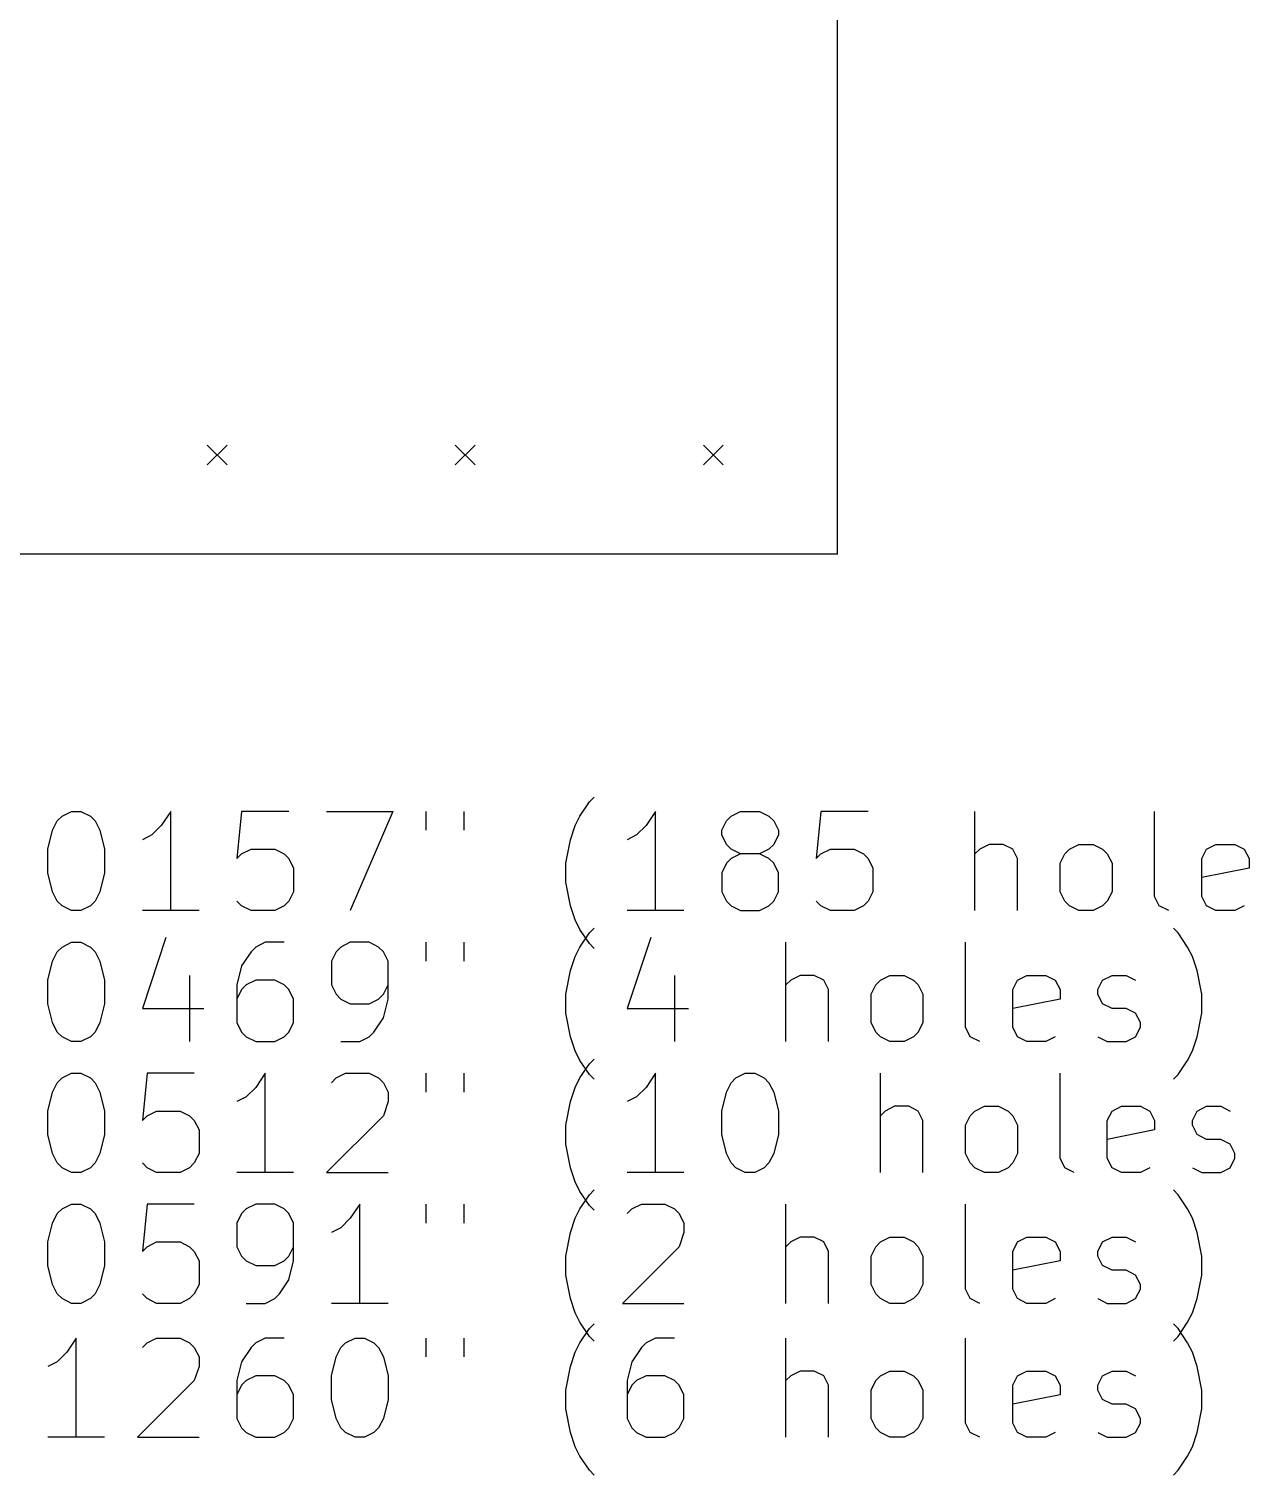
# Model space of a CAD drawing. Extents: x 78 to 180, y -149 to -30.
# Drawn here: x 103.21 to 127.8, y -148.57 to -119.41 of the extents above; entities that cross this region are included whole.
import ezdxf

# ---------------------------------------------------------------- set-up
doc = ezdxf.new("R2010")
doc.units = 0
doc.layers.add('BLACK', color=7, linetype='CONTINUOUS')

msp = doc.modelspace()

# ---------------------------------------------------------------- linework, layer by layer
at = {"layer": 'BLACK', "linetype": 'CONTINUOUS'}
for p, q in [((119.5, -130), (119.5, -60)), ((106.8, -127.8), (107.2, -128.2)), ((107.2, -127.8), (106.8, -128.2)), ((111.8, -127.8), (112.2, -128.2)), ((112.2, -127.8), (111.8, -128.2)), ((116.8, -127.8), (117.2, -128.2)), ((117.2, -127.8), (116.8, -128.2)), ((119.5, -130), (80, -130)), ((114.312, -135.28), (114.502, -134.994)), ((114.502, -134.994), (114.598, -134.899)), ((103.779, -135.375), (103.874, -135.28)), ((103.874, -135.28), (104.064, -135.185)), ((104.064, -135.185), (104.255, -135.185)), ((104.255, -135.185), (104.445, -135.28)), ((104.445, -135.28), (104.54, -135.375)), ((106.064, -135.185), (105.874, -135.47)), ((106.064, -137.185), (106.064, -135.185)), ((107.493, -135.185), (107.398, -136.137)), ((108.445, -135.185), (107.493, -135.185)), ((109.207, -135.185), (110.54, -135.185)), ((110.54, -135.185), (109.683, -137.185)), ((111.207, -135.185), (111.207, -135.566)), ((111.969, -135.185), (111.969, -135.566)), ((114.217, -135.47), (114.312, -135.28)), ((115.836, -135.185), (115.645, -135.47)), ((115.836, -137.185), (115.836, -135.185)), ((117.264, -135.375), (117.36, -135.28)), ((117.36, -135.28), (117.55, -135.185)), ((117.55, -135.185), (117.931, -135.185)), ((117.931, -135.185), (118.121, -135.28)), ((118.121, -135.28), (118.217, -135.375)), ((119.169, -135.185), (119.074, -136.137)), ((120.121, -135.185), (119.169, -135.185)), ((122.274, -137.185), (122.274, -135.185)), ((125.893, -136.899), (125.893, -135.185)), ((103.588, -135.947), (103.683, -135.566)), ((103.683, -135.566), (103.779, -135.375)), ((104.54, -135.375), (104.636, -135.566)), ((104.636, -135.566), (104.731, -135.947)), ((105.874, -135.47), (105.683, -135.661)), ((114.121, -135.756), (114.217, -135.47)), ((115.645, -135.47), (115.455, -135.661)), ((117.169, -135.566), (117.264, -135.375)), ((117.169, -135.661), (117.169, -135.566)), ((118.217, -135.375), (118.312, -135.566)), ((118.312, -135.566), (118.312, -135.661)), ((105.683, -135.661), (105.493, -135.756)), ((114.026, -136.232), (114.121, -135.756)), ((115.455, -135.661), (115.264, -135.756)), ((117.264, -135.851), (117.169, -135.661)), ((117.36, -135.947), (117.264, -135.851)), ((118.217, -135.851), (118.121, -135.947)), ((118.312, -135.661), (118.217, -135.851)), ((122.56, -135.851), (122.369, -135.947)), ((122.845, -135.851), (122.56, -135.851)), ((123.036, -135.947), (122.845, -135.851)), ((124.179, -135.947), (124.369, -135.851)), ((124.369, -135.851), (124.655, -135.851)), ((124.655, -135.851), (124.845, -135.947)), ((126.94, -135.947), (127.131, -135.851)), ((127.131, -135.851), (127.512, -135.851)), ((127.512, -135.851), (127.702, -135.947)), ((103.588, -136.423), (103.588, -135.947)), ((104.731, -135.947), (104.731, -136.423)), ((107.398, -136.137), (107.493, -136.042)), ((107.493, -136.042), (107.683, -135.947)), ((107.683, -135.947), (108.16, -135.947)), ((108.16, -135.947), (108.35, -136.042)), ((108.35, -136.042), (108.445, -136.137)), ((108.445, -136.137), (108.54, -136.328)), ((117.36, -136.137), (117.264, -136.232)), ((117.55, -136.042), (117.36, -135.947)), ((117.55, -136.042), (117.36, -136.137)), ((117.931, -136.042), (117.55, -136.042)), ((118.121, -135.947), (117.931, -136.042)), ((118.121, -136.137), (117.931, -136.042)), ((118.217, -136.232), (118.121, -136.137)), ((119.074, -136.137), (119.169, -136.042)), ((119.169, -136.042), (119.36, -135.947)), ((119.36, -135.947), (119.836, -135.947)), ((119.836, -135.947), (120.026, -136.042)), ((120.026, -136.042), (120.121, -136.137)), ((120.121, -136.137), (120.217, -136.328)), ((122.369, -135.947), (122.274, -136.042)), ((123.131, -136.137), (123.036, -135.947)), ((123.131, -137.185), (123.131, -136.137)), ((123.988, -136.232), (124.083, -136.042)), ((124.083, -136.042), (124.179, -135.947)), ((124.845, -135.947), (124.94, -136.042)), ((124.94, -136.042), (125.036, -136.232)), ((126.845, -136.137), (126.94, -135.947)), ((126.845, -136.899), (126.845, -136.137)), ((127.702, -135.947), (127.798, -136.137)), ((127.798, -136.137), (127.798, -136.328)), ((103.683, -136.804), (103.588, -136.423)), ((104.731, -136.423), (104.636, -136.804)), ((108.54, -136.328), (108.54, -136.804)), ((114.026, -136.613), (114.026, -136.232)), ((117.264, -136.232), (117.169, -136.423)), ((117.169, -136.423), (117.169, -136.804)), ((118.312, -136.423), (118.217, -136.232)), ((118.312, -136.804), (118.312, -136.423)), ((120.217, -136.328), (120.217, -136.804)), ((123.988, -136.804), (123.988, -136.232)), ((125.036, -136.232), (125.036, -136.804)), ((127.798, -136.328), (126.845, -136.518)), ((114.121, -137.09), (114.026, -136.613)), ((103.779, -136.994), (103.683, -136.804)), ((103.874, -137.09), (103.779, -136.994)), ((104.54, -136.994), (104.445, -137.09)), ((104.636, -136.804), (104.54, -136.994)), ((107.493, -137.09), (107.398, -136.994)), ((108.445, -136.994), (108.35, -137.09)), ((108.54, -136.804), (108.445, -136.994)), ((117.169, -136.804), (117.264, -136.994)), ((117.264, -136.994), (117.36, -137.09)), ((118.121, -137.09), (118.217, -136.994)), ((118.217, -136.994), (118.312, -136.804)), ((119.169, -137.09), (119.074, -136.994)), ((120.121, -136.994), (120.026, -137.09)), ((120.217, -136.804), (120.121, -136.994)), ((124.083, -136.994), (123.988, -136.804)), ((124.179, -137.09), (124.083, -136.994)), ((124.94, -136.994), (124.845, -137.09)), ((125.036, -136.804), (124.94, -136.994)), ((125.988, -137.09), (125.893, -136.899)), ((126.94, -137.09), (126.845, -136.899)), ((104.064, -137.185), (103.874, -137.09)), ((104.255, -137.185), (104.064, -137.185)), ((104.445, -137.09), (104.255, -137.185)), ((106.636, -137.185), (105.493, -137.185)), ((107.683, -137.185), (107.493, -137.09)), ((108.16, -137.185), (107.683, -137.185)), ((108.35, -137.09), (108.16, -137.185)), ((114.217, -137.375), (114.121, -137.09)), ((116.407, -137.185), (115.264, -137.185)), ((117.36, -137.09), (117.55, -137.185)), ((117.55, -137.185), (117.931, -137.185)), ((117.931, -137.185), (118.121, -137.09)), ((119.36, -137.185), (119.169, -137.09)), ((119.836, -137.185), (119.36, -137.185)), ((120.026, -137.09), (119.836, -137.185)), ((124.369, -137.185), (124.179, -137.09)), ((124.655, -137.185), (124.369, -137.185)), ((124.845, -137.09), (124.655, -137.185)), ((126.179, -137.185), (125.988, -137.09)), ((127.131, -137.185), (126.94, -137.09)), ((127.512, -137.185), (127.131, -137.185)), ((127.702, -137.09), (127.512, -137.185)), ((114.312, -137.566), (114.217, -137.375)), ((114.502, -137.851), (114.312, -137.566)), ((114.502, -137.634), (114.598, -137.539)), ((126.369, -137.634), (126.274, -137.539)), ((103.874, -137.92), (104.064, -137.825)), ((104.064, -137.825), (104.255, -137.825)), ((104.255, -137.825), (104.445, -137.92)), ((105.969, -137.73), (105.493, -139.158)), ((107.969, -137.825), (107.779, -137.92)), ((108.35, -137.825), (107.969, -137.825)), ((109.683, -137.825), (109.493, -137.92)), ((110.064, -137.825), (109.683, -137.825)), ((110.255, -137.92), (110.064, -137.825)), ((111.207, -137.825), (111.207, -138.206)), ((111.969, -137.825), (111.969, -138.206)), ((114.312, -137.92), (114.502, -137.634)), ((114.598, -137.947), (114.502, -137.851)), ((115.74, -137.73), (115.264, -139.158)), ((118.464, -139.825), (118.464, -137.825)), ((122.083, -139.539), (122.083, -137.825)), ((126.56, -137.92), (126.369, -137.634)), ((103.588, -138.587), (103.683, -138.206)), ((103.683, -138.206), (103.779, -138.015)), ((103.779, -138.015), (103.874, -137.92)), ((104.445, -137.92), (104.54, -138.015)), ((104.54, -138.015), (104.636, -138.206)), ((104.636, -138.206), (104.731, -138.587)), ((107.683, -138.015), (107.493, -138.301)), ((107.779, -137.92), (107.683, -138.015)), ((109.398, -138.015), (109.302, -138.206)), ((109.302, -138.206), (109.302, -138.682)), ((109.493, -137.92), (109.398, -138.015)), ((110.35, -138.015), (110.255, -137.92)), ((110.445, -138.206), (110.35, -138.015)), ((110.445, -138.968), (110.445, -138.206)), ((114.121, -138.396), (114.217, -138.11)), ((114.217, -138.11), (114.312, -137.92)), ((126.655, -138.11), (126.56, -137.92)), ((126.75, -138.396), (126.655, -138.11)), ((106.445, -138.491), (106.445, -139.825)), ((107.493, -138.301), (107.398, -138.682)), ((114.026, -138.872), (114.121, -138.396)), ((116.217, -138.491), (116.217, -139.825)), ((118.75, -138.491), (118.56, -138.587)), ((119.036, -138.491), (118.75, -138.491)), ((119.226, -138.587), (119.036, -138.491)), ((120.369, -138.587), (120.56, -138.491)), ((120.56, -138.491), (120.845, -138.491)), ((120.845, -138.491), (121.036, -138.587)), ((123.131, -138.587), (123.321, -138.491)), ((123.321, -138.491), (123.702, -138.491)), ((123.702, -138.491), (123.893, -138.587)), ((124.845, -138.587), (125.036, -138.491)), ((125.036, -138.491), (125.321, -138.491)), ((125.321, -138.491), (125.512, -138.587)), ((126.845, -138.872), (126.75, -138.396)), ((103.588, -139.063), (103.588, -138.587)), ((104.731, -138.587), (104.731, -139.063)), ((107.398, -138.682), (107.398, -139.444)), ((107.493, -138.777), (107.398, -138.968)), ((107.588, -138.682), (107.493, -138.777)), ((107.779, -138.587), (107.588, -138.682)), ((108.16, -138.587), (107.779, -138.587)), ((108.35, -138.682), (108.16, -138.587)), ((108.445, -138.777), (108.35, -138.682)), ((108.54, -138.968), (108.445, -138.777)), ((109.302, -138.682), (109.398, -138.872)), ((110.35, -138.872), (110.445, -138.682)), ((118.56, -138.587), (118.464, -138.682)), ((119.321, -138.777), (119.226, -138.587)), ((119.321, -139.825), (119.321, -138.777)), ((120.179, -138.872), (120.274, -138.682)), ((120.274, -138.682), (120.369, -138.587)), ((121.036, -138.587), (121.131, -138.682)), ((121.131, -138.682), (121.226, -138.872)), ((123.036, -138.777), (123.131, -138.587)), ((123.036, -139.539), (123.036, -138.777)), ((123.893, -138.587), (123.988, -138.777)), ((123.988, -138.777), (123.988, -138.968)), ((124.75, -138.777), (124.845, -138.587)), ((124.75, -138.872), (124.75, -138.777)), ((103.683, -139.444), (103.588, -139.063)), ((104.731, -139.063), (104.636, -139.444)), ((108.54, -139.444), (108.54, -138.968)), ((109.398, -138.872), (109.493, -138.968)), ((109.493, -138.968), (109.683, -139.063)), ((109.683, -139.063), (110.064, -139.063)), ((110.064, -139.063), (110.255, -138.968)), ((110.255, -138.968), (110.35, -138.872)), ((110.35, -139.349), (110.445, -138.968)), ((114.026, -139.253), (114.026, -138.872)), ((120.179, -139.444), (120.179, -138.872)), ((121.226, -138.872), (121.226, -139.444)), ((123.988, -138.968), (123.036, -139.158)), ((124.845, -139.063), (124.75, -138.872)), ((125.036, -139.158), (124.845, -139.063)), ((126.845, -139.253), (126.845, -138.872)), ((105.493, -139.158), (106.731, -139.158)), ((110.16, -139.634), (110.35, -139.349)), ((114.121, -139.73), (114.026, -139.253)), ((115.264, -139.158), (116.502, -139.158)), ((125.321, -139.158), (125.036, -139.158)), ((125.512, -139.253), (125.321, -139.158)), ((125.607, -139.444), (125.512, -139.253)), ((126.75, -139.73), (126.845, -139.253)), ((103.779, -139.634), (103.683, -139.444)), ((103.874, -139.73), (103.779, -139.634)), ((104.54, -139.634), (104.445, -139.73)), ((104.636, -139.444), (104.54, -139.634)), ((107.398, -139.444), (107.493, -139.634)), ((107.493, -139.634), (107.588, -139.73)), ((108.35, -139.73), (108.445, -139.634)), ((108.445, -139.634), (108.54, -139.444)), ((110.064, -139.73), (110.16, -139.634)), ((120.274, -139.634), (120.179, -139.444)), ((120.369, -139.73), (120.274, -139.634)), ((121.131, -139.634), (121.036, -139.73)), ((121.226, -139.444), (121.131, -139.634)), ((122.179, -139.73), (122.083, -139.539)), ((123.131, -139.73), (123.036, -139.539)), ((125.512, -139.73), (125.607, -139.539)), ((125.607, -139.539), (125.607, -139.444)), ((104.064, -139.825), (103.874, -139.73)), ((104.255, -139.825), (104.064, -139.825)), ((104.445, -139.73), (104.255, -139.825)), ((107.588, -139.73), (107.779, -139.825)), ((107.779, -139.825), (108.16, -139.825)), ((108.16, -139.825), (108.35, -139.73)), ((109.493, -139.825), (109.874, -139.825)), ((109.874, -139.825), (110.064, -139.73)), ((114.217, -140.015), (114.121, -139.73)), ((120.56, -139.825), (120.369, -139.73)), ((120.845, -139.825), (120.56, -139.825)), ((121.036, -139.73), (120.845, -139.825)), ((122.369, -139.825), (122.179, -139.73)), ((123.321, -139.825), (123.131, -139.73)), ((123.702, -139.825), (123.321, -139.825)), ((123.893, -139.73), (123.702, -139.825)), ((124.75, -139.73), (124.94, -139.825)), ((124.94, -139.825), (125.321, -139.825)), ((125.321, -139.825), (125.512, -139.73)), ((126.655, -140.015), (126.75, -139.73)), ((114.312, -140.206), (114.217, -140.015)), ((114.502, -140.491), (114.312, -140.206)), ((114.502, -140.274), (114.598, -140.179)), ((126.369, -140.491), (126.56, -140.206)), ((126.56, -140.206), (126.655, -140.015)), ((103.874, -140.56), (104.064, -140.465)), ((104.064, -140.465), (104.255, -140.465)), ((104.255, -140.465), (104.445, -140.56)), ((105.588, -140.465), (105.493, -141.417)), ((106.54, -140.465), (105.588, -140.465)), ((107.969, -140.465), (107.779, -140.75)), ((107.969, -142.465), (107.969, -140.465)), ((109.398, -140.56), (109.588, -140.465)), ((109.588, -140.465), (110.064, -140.465)), ((110.064, -140.465), (110.255, -140.56)), ((111.207, -140.465), (111.207, -140.846)), ((111.969, -140.465), (111.969, -140.846)), ((114.312, -140.56), (114.502, -140.274)), ((114.598, -140.587), (114.502, -140.491)), ((115.836, -140.465), (115.645, -140.75)), ((115.836, -142.465), (115.836, -140.465)), ((117.455, -140.56), (117.645, -140.465)), ((117.645, -140.465), (117.836, -140.465)), ((117.836, -140.465), (118.026, -140.56)), ((120.369, -142.465), (120.369, -140.465)), ((123.988, -142.179), (123.988, -140.465)), ((126.274, -140.587), (126.369, -140.491)), ((103.683, -140.846), (103.779, -140.655)), ((103.779, -140.655), (103.874, -140.56)), ((104.445, -140.56), (104.54, -140.655)), ((104.54, -140.655), (104.636, -140.846)), ((107.779, -140.75), (107.588, -140.941)), ((109.302, -140.655), (109.398, -140.56)), ((110.255, -140.56), (110.35, -140.655)), ((110.35, -140.655), (110.445, -140.846)), ((114.121, -141.036), (114.217, -140.75)), ((114.217, -140.75), (114.312, -140.56)), ((115.645, -140.75), (115.455, -140.941)), ((117.264, -140.846), (117.36, -140.655)), ((117.36, -140.655), (117.455, -140.56)), ((118.026, -140.56), (118.121, -140.655)), ((118.121, -140.655), (118.217, -140.846)), ((103.588, -141.227), (103.683, -140.846)), ((104.636, -140.846), (104.731, -141.227)), ((107.588, -140.941), (107.398, -141.036)), ((110.445, -141.036), (110.35, -141.322)), ((110.445, -140.846), (110.445, -141.036)), ((114.026, -141.512), (114.121, -141.036)), ((115.455, -140.941), (115.264, -141.036)), ((117.169, -141.227), (117.264, -140.846)), ((118.217, -140.846), (118.312, -141.227)), ((103.588, -141.703), (103.588, -141.227)), ((104.731, -141.227), (104.731, -141.703)), ((105.493, -141.417), (105.588, -141.322)), ((105.588, -141.322), (105.779, -141.227)), ((105.779, -141.227), (106.255, -141.227)), ((106.255, -141.227), (106.445, -141.322)), ((106.445, -141.322), (106.54, -141.417)), ((106.54, -141.417), (106.636, -141.608)), ((110.35, -141.322), (109.207, -142.465)), ((117.169, -141.703), (117.169, -141.227)), ((118.312, -141.227), (118.312, -141.703)), ((120.464, -141.227), (120.369, -141.322)), ((120.655, -141.131), (120.464, -141.227)), ((120.94, -141.131), (120.655, -141.131)), ((121.131, -141.227), (120.94, -141.131)), ((121.226, -141.417), (121.131, -141.227)), ((121.226, -142.465), (121.226, -141.417)), ((122.083, -141.512), (122.179, -141.322)), ((122.179, -141.322), (122.274, -141.227)), ((122.274, -141.227), (122.464, -141.131)), ((122.464, -141.131), (122.75, -141.131)), ((122.75, -141.131), (122.94, -141.227)), ((122.94, -141.227), (123.036, -141.322)), ((123.036, -141.322), (123.131, -141.512)), ((124.94, -141.417), (125.036, -141.227)), ((124.94, -142.179), (124.94, -141.417)), ((125.036, -141.227), (125.226, -141.131)), ((125.226, -141.131), (125.607, -141.131)), ((125.607, -141.131), (125.798, -141.227)), ((125.798, -141.227), (125.893, -141.417)), ((125.893, -141.417), (125.893, -141.608)), ((126.655, -141.417), (126.75, -141.227)), ((126.655, -141.512), (126.655, -141.417)), ((126.75, -141.227), (126.94, -141.131)), ((126.94, -141.131), (127.226, -141.131)), ((127.226, -141.131), (127.417, -141.227)), ((103.683, -142.084), (103.588, -141.703)), ((104.731, -141.703), (104.636, -142.084)), ((106.636, -141.608), (106.636, -142.084)), ((114.026, -141.893), (114.026, -141.512)), ((117.264, -142.084), (117.169, -141.703)), ((118.312, -141.703), (118.217, -142.084)), ((122.083, -142.084), (122.083, -141.512)), ((123.131, -141.512), (123.131, -142.084)), ((125.893, -141.608), (124.94, -141.798)), ((126.75, -141.703), (126.655, -141.512)), ((126.94, -141.798), (126.75, -141.703)), ((114.121, -142.37), (114.026, -141.893)), ((127.226, -141.798), (126.94, -141.798)), ((127.417, -141.893), (127.226, -141.798)), ((127.512, -142.084), (127.417, -141.893)), ((103.779, -142.274), (103.683, -142.084)), ((103.874, -142.37), (103.779, -142.274)), ((104.54, -142.274), (104.445, -142.37)), ((104.636, -142.084), (104.54, -142.274)), ((105.588, -142.37), (105.493, -142.274)), ((106.54, -142.274), (106.445, -142.37)), ((106.636, -142.084), (106.54, -142.274)), ((117.36, -142.274), (117.264, -142.084)), ((117.455, -142.37), (117.36, -142.274)), ((118.121, -142.274), (118.026, -142.37)), ((118.217, -142.084), (118.121, -142.274)), ((122.179, -142.274), (122.083, -142.084)), ((122.274, -142.37), (122.179, -142.274)), ((123.036, -142.274), (122.94, -142.37)), ((123.131, -142.084), (123.036, -142.274)), ((124.083, -142.37), (123.988, -142.179)), ((125.036, -142.37), (124.94, -142.179)), ((127.417, -142.37), (127.512, -142.179)), ((127.512, -142.179), (127.512, -142.084)), ((104.064, -142.465), (103.874, -142.37)), ((104.255, -142.465), (104.064, -142.465)), ((104.445, -142.37), (104.255, -142.465)), ((105.779, -142.465), (105.588, -142.37)), ((106.255, -142.465), (105.779, -142.465)), ((106.445, -142.37), (106.255, -142.465)), ((108.54, -142.465), (107.398, -142.465)), ((109.207, -142.465), (110.445, -142.465)), ((114.217, -142.655), (114.121, -142.37)), ((116.407, -142.465), (115.264, -142.465)), ((117.645, -142.465), (117.455, -142.37)), ((117.836, -142.465), (117.645, -142.465)), ((118.026, -142.37), (117.836, -142.465)), ((122.464, -142.465), (122.274, -142.37)), ((122.75, -142.465), (122.464, -142.465)), ((122.94, -142.37), (122.75, -142.465)), ((124.274, -142.465), (124.083, -142.37)), ((125.226, -142.465), (125.036, -142.37)), ((125.607, -142.465), (125.226, -142.465)), ((125.798, -142.37), (125.607, -142.465)), ((126.655, -142.37), (126.845, -142.465)), ((126.845, -142.465), (127.226, -142.465)), ((127.226, -142.465), (127.417, -142.37)), ((114.312, -142.846), (114.217, -142.655)), ((114.502, -143.131), (114.312, -142.846)), ((114.502, -142.914), (114.598, -142.819)), ((126.369, -142.914), (126.274, -142.819)), ((103.874, -143.2), (104.064, -143.105)), ((104.064, -143.105), (104.255, -143.105)), ((104.255, -143.105), (104.445, -143.2)), ((105.588, -143.105), (105.493, -144.057)), ((106.54, -143.105), (105.588, -143.105)), ((107.779, -143.105), (107.588, -143.2)), ((108.16, -143.105), (107.779, -143.105)), ((108.35, -143.2), (108.16, -143.105)), ((109.874, -143.105), (109.683, -143.39)), ((109.874, -145.105), (109.874, -143.105)), ((111.207, -143.105), (111.207, -143.486)), ((111.969, -143.105), (111.969, -143.486)), ((114.312, -143.2), (114.502, -142.914)), ((114.598, -143.227), (114.502, -143.131)), ((115.36, -143.2), (115.55, -143.105)), ((115.55, -143.105), (116.026, -143.105)), ((116.026, -143.105), (116.217, -143.2)), ((118.464, -145.105), (118.464, -143.105)), ((122.083, -144.819), (122.083, -143.105)), ((126.56, -143.2), (126.369, -142.914)), ((103.683, -143.486), (103.779, -143.295)), ((103.779, -143.295), (103.874, -143.2)), ((104.445, -143.2), (104.54, -143.295)), ((104.54, -143.295), (104.636, -143.486)), ((107.493, -143.295), (107.398, -143.486)), ((107.588, -143.2), (107.493, -143.295)), ((108.445, -143.295), (108.35, -143.2)), ((108.54, -143.486), (108.445, -143.295)), ((109.683, -143.39), (109.493, -143.581)), ((114.121, -143.676), (114.217, -143.39)), ((114.217, -143.39), (114.312, -143.2)), ((115.264, -143.295), (115.36, -143.2)), ((116.217, -143.2), (116.312, -143.295)), ((116.312, -143.295), (116.407, -143.486)), ((126.655, -143.39), (126.56, -143.2)), ((126.75, -143.676), (126.655, -143.39)), ((103.588, -143.867), (103.683, -143.486)), ((104.636, -143.486), (104.731, -143.867)), ((107.398, -143.486), (107.398, -143.962)), ((108.54, -144.248), (108.54, -143.486)), ((109.493, -143.581), (109.302, -143.676)), ((114.026, -144.152), (114.121, -143.676)), ((116.407, -143.676), (116.312, -143.962)), ((116.407, -143.486), (116.407, -143.676)), ((126.845, -144.152), (126.75, -143.676)), ((103.588, -144.343), (103.588, -143.867)), ((104.731, -143.867), (104.731, -144.343)), ((105.493, -144.057), (105.588, -143.962)), ((105.588, -143.962), (105.779, -143.867)), ((105.779, -143.867), (106.255, -143.867)), ((106.255, -143.867), (106.445, -143.962)), ((106.445, -143.962), (106.54, -144.057)), ((107.398, -143.962), (107.493, -144.152)), ((108.445, -144.152), (108.54, -143.962)), ((116.312, -143.962), (115.169, -145.105)), ((118.56, -143.867), (118.464, -143.962)), ((118.75, -143.771), (118.56, -143.867)), ((119.036, -143.771), (118.75, -143.771)), ((119.226, -143.867), (119.036, -143.771)), ((119.321, -144.057), (119.226, -143.867)), ((120.179, -144.152), (120.274, -143.962)), ((120.274, -143.962), (120.369, -143.867)), ((120.369, -143.867), (120.56, -143.771)), ((120.56, -143.771), (120.845, -143.771)), ((120.845, -143.771), (121.036, -143.867)), ((121.036, -143.867), (121.131, -143.962)), ((121.131, -143.962), (121.226, -144.152)), ((123.036, -144.057), (123.131, -143.867)), ((123.131, -143.867), (123.321, -143.771)), ((123.321, -143.771), (123.702, -143.771)), ((123.702, -143.771), (123.893, -143.867)), ((123.893, -143.867), (123.988, -144.057)), ((124.75, -144.057), (124.845, -143.867)), ((124.845, -143.867), (125.036, -143.771)), ((125.036, -143.771), (125.321, -143.771)), ((125.321, -143.771), (125.512, -143.867)), ((106.54, -144.057), (106.636, -144.248)), ((106.636, -144.248), (106.636, -144.724)), ((107.493, -144.152), (107.588, -144.248)), ((107.588, -144.248), (107.779, -144.343)), ((108.16, -144.343), (108.35, -144.248)), ((108.35, -144.248), (108.445, -144.152)), ((108.445, -144.629), (108.54, -144.248)), ((114.026, -144.533), (114.026, -144.152)), ((119.321, -145.105), (119.321, -144.057)), ((120.179, -144.724), (120.179, -144.152)), ((121.226, -144.152), (121.226, -144.724)), ((123.036, -144.819), (123.036, -144.057)), ((123.988, -144.248), (123.036, -144.438)), ((123.988, -144.057), (123.988, -144.248)), ((124.75, -144.152), (124.75, -144.057)), ((124.845, -144.343), (124.75, -144.152)), ((126.845, -144.533), (126.845, -144.152)), ((103.683, -144.724), (103.588, -144.343)), ((104.731, -144.343), (104.636, -144.724)), ((107.779, -144.343), (108.16, -144.343)), ((114.121, -145.01), (114.026, -144.533)), ((125.036, -144.438), (124.845, -144.343)), ((125.321, -144.438), (125.036, -144.438)), ((125.512, -144.533), (125.321, -144.438)), ((125.607, -144.724), (125.512, -144.533)), ((126.75, -145.01), (126.845, -144.533)), ((103.779, -144.914), (103.683, -144.724)), ((103.874, -145.01), (103.779, -144.914)), ((104.54, -144.914), (104.445, -145.01)), ((104.636, -144.724), (104.54, -144.914)), ((105.588, -145.01), (105.493, -144.914)), ((106.54, -144.914), (106.445, -145.01)), ((106.636, -144.724), (106.54, -144.914)), ((108.16, -145.01), (108.255, -144.914)), ((108.255, -144.914), (108.445, -144.629)), ((120.274, -144.914), (120.179, -144.724)), ((120.369, -145.01), (120.274, -144.914)), ((121.131, -144.914), (121.036, -145.01)), ((121.226, -144.724), (121.131, -144.914)), ((122.179, -145.01), (122.083, -144.819)), ((123.131, -145.01), (123.036, -144.819)), ((125.512, -145.01), (125.607, -144.819)), ((125.607, -144.819), (125.607, -144.724)), ((104.064, -145.105), (103.874, -145.01)), ((104.255, -145.105), (104.064, -145.105)), ((104.445, -145.01), (104.255, -145.105)), ((105.779, -145.105), (105.588, -145.01)), ((106.255, -145.105), (105.779, -145.105)), ((106.445, -145.01), (106.255, -145.105)), ((107.588, -145.105), (107.969, -145.105)), ((107.969, -145.105), (108.16, -145.01)), ((110.445, -145.105), (109.302, -145.105)), ((114.217, -145.295), (114.121, -145.01)), ((115.169, -145.105), (116.407, -145.105)), ((120.56, -145.105), (120.369, -145.01)), ((120.845, -145.105), (120.56, -145.105)), ((121.036, -145.01), (120.845, -145.105)), ((122.369, -145.105), (122.179, -145.01)), ((123.321, -145.105), (123.131, -145.01)), ((123.702, -145.105), (123.321, -145.105)), ((123.893, -145.01), (123.702, -145.105)), ((124.75, -145.01), (124.94, -145.105)), ((124.94, -145.105), (125.321, -145.105)), ((125.321, -145.105), (125.512, -145.01)), ((126.655, -145.295), (126.75, -145.01)), ((114.312, -145.486), (114.217, -145.295)), ((114.502, -145.771), (114.312, -145.486)), ((126.369, -145.771), (126.56, -145.486)), ((126.56, -145.486), (126.655, -145.295)), ((114.312, -145.9), (114.502, -145.614)), ((114.502, -145.614), (114.598, -145.519)), ((114.598, -145.867), (114.502, -145.771)), ((126.369, -145.614), (126.274, -145.519)), ((126.274, -145.867), (126.369, -145.771)), ((126.56, -145.9), (126.369, -145.614)), ((104.16, -145.805), (103.969, -146.09)), ((104.16, -147.805), (104.16, -145.805)), ((105.493, -145.995), (105.588, -145.9)), ((105.588, -145.9), (105.779, -145.805)), ((105.779, -145.805), (106.255, -145.805)), ((106.255, -145.805), (106.445, -145.9)), ((106.445, -145.9), (106.54, -145.995)), ((106.54, -145.995), (106.636, -146.186)), ((107.683, -145.995), (107.493, -146.281)), ((107.779, -145.9), (107.683, -145.995)), ((107.969, -145.805), (107.779, -145.9)), ((108.35, -145.805), (107.969, -145.805)), ((109.398, -146.186), (109.493, -145.995)), ((109.493, -145.995), (109.588, -145.9)), ((109.588, -145.9), (109.779, -145.805)), ((109.779, -145.805), (109.969, -145.805)), ((109.969, -145.805), (110.16, -145.9)), ((110.16, -145.9), (110.255, -145.995)), ((110.255, -145.995), (110.35, -146.186)), ((111.207, -145.805), (111.207, -146.186)), ((111.969, -145.805), (111.969, -146.186)), ((114.217, -146.09), (114.312, -145.9)), ((115.55, -145.995), (115.36, -146.281)), ((115.645, -145.9), (115.55, -145.995)), ((115.836, -145.805), (115.645, -145.9)), ((116.217, -145.805), (115.836, -145.805)), ((118.464, -147.805), (118.464, -145.805)), ((122.083, -147.519), (122.083, -145.805)), ((126.655, -146.09), (126.56, -145.9)), ((103.779, -146.281), (103.588, -146.376)), ((103.969, -146.09), (103.779, -146.281)), ((106.636, -146.186), (106.636, -146.376)), ((107.493, -146.281), (107.398, -146.662)), ((109.302, -146.567), (109.398, -146.186)), ((110.35, -146.186), (110.445, -146.567)), ((114.121, -146.376), (114.217, -146.09)), ((115.36, -146.281), (115.264, -146.662)), ((126.75, -146.376), (126.655, -146.09)), ((106.54, -146.662), (105.398, -147.805)), ((106.636, -146.376), (106.54, -146.662)), ((107.398, -146.662), (107.398, -147.424)), ((107.588, -146.662), (107.493, -146.757)), ((107.779, -146.567), (107.588, -146.662)), ((108.16, -146.567), (107.779, -146.567)), ((108.35, -146.662), (108.16, -146.567)), ((108.445, -146.757), (108.35, -146.662)), ((109.302, -147.043), (109.302, -146.567)), ((110.445, -146.567), (110.445, -147.043)), ((114.026, -146.852), (114.121, -146.376)), ((115.264, -146.662), (115.264, -147.424)), ((115.455, -146.662), (115.36, -146.757)), ((115.645, -146.567), (115.455, -146.662)), ((116.026, -146.567), (115.645, -146.567)), ((116.217, -146.662), (116.026, -146.567)), ((116.312, -146.757), (116.217, -146.662)), ((118.56, -146.567), (118.464, -146.662)), ((118.75, -146.471), (118.56, -146.567)), ((119.036, -146.471), (118.75, -146.471)), ((119.226, -146.567), (119.036, -146.471)), ((119.321, -146.757), (119.226, -146.567)), ((120.179, -146.852), (120.274, -146.662)), ((120.274, -146.662), (120.369, -146.567)), ((120.369, -146.567), (120.56, -146.471)), ((120.56, -146.471), (120.845, -146.471)), ((120.845, -146.471), (121.036, -146.567)), ((121.036, -146.567), (121.131, -146.662)), ((121.131, -146.662), (121.226, -146.852)), ((123.036, -146.757), (123.131, -146.567)), ((123.131, -146.567), (123.321, -146.471)), ((123.321, -146.471), (123.702, -146.471)), ((123.702, -146.471), (123.893, -146.567)), ((123.893, -146.567), (123.988, -146.757)), ((124.75, -146.757), (124.845, -146.567)), ((124.845, -146.567), (125.036, -146.471)), ((125.036, -146.471), (125.321, -146.471)), ((125.321, -146.471), (125.512, -146.567)), ((126.845, -146.852), (126.75, -146.376)), ((107.493, -146.757), (107.398, -146.948)), ((108.54, -146.948), (108.445, -146.757)), ((108.54, -147.424), (108.54, -146.948)), ((114.026, -147.233), (114.026, -146.852)), ((115.36, -146.757), (115.264, -146.948)), ((116.407, -146.948), (116.312, -146.757)), ((116.407, -147.424), (116.407, -146.948)), ((119.321, -147.805), (119.321, -146.757)), ((120.179, -147.424), (120.179, -146.852)), ((121.226, -146.852), (121.226, -147.424)), ((123.036, -147.519), (123.036, -146.757)), ((123.988, -146.948), (123.036, -147.138)), ((123.988, -146.757), (123.988, -146.948)), ((124.75, -146.852), (124.75, -146.757)), ((124.845, -147.043), (124.75, -146.852)), ((126.845, -147.233), (126.845, -146.852)), ((109.398, -147.424), (109.302, -147.043)), ((110.445, -147.043), (110.35, -147.424)), ((114.121, -147.71), (114.026, -147.233)), ((125.036, -147.138), (124.845, -147.043)), ((125.321, -147.138), (125.036, -147.138)), ((125.512, -147.233), (125.321, -147.138)), ((125.607, -147.424), (125.512, -147.233)), ((126.75, -147.71), (126.845, -147.233)), ((107.398, -147.424), (107.493, -147.614)), ((108.445, -147.614), (108.54, -147.424)), ((109.493, -147.614), (109.398, -147.424)), ((110.35, -147.424), (110.255, -147.614)), ((115.264, -147.424), (115.36, -147.614)), ((116.312, -147.614), (116.407, -147.424)), ((120.274, -147.614), (120.179, -147.424)), ((121.226, -147.424), (121.131, -147.614)), ((122.179, -147.71), (122.083, -147.519)), ((123.131, -147.71), (123.036, -147.519)), ((125.512, -147.71), (125.607, -147.519)), ((125.607, -147.519), (125.607, -147.424)), ((104.731, -147.805), (103.588, -147.805)), ((105.398, -147.805), (106.636, -147.805)), ((107.493, -147.614), (107.588, -147.71)), ((107.588, -147.71), (107.779, -147.805)), ((107.779, -147.805), (108.16, -147.805)), ((108.16, -147.805), (108.35, -147.71)), ((108.35, -147.71), (108.445, -147.614)), ((109.588, -147.71), (109.493, -147.614)), ((109.779, -147.805), (109.588, -147.71)), ((109.969, -147.805), (109.779, -147.805)), ((110.16, -147.71), (109.969, -147.805)), ((110.255, -147.614), (110.16, -147.71)), ((114.217, -147.995), (114.121, -147.71)), ((115.36, -147.614), (115.455, -147.71)), ((115.455, -147.71), (115.645, -147.805)), ((115.645, -147.805), (116.026, -147.805)), ((116.026, -147.805), (116.217, -147.71)), ((116.217, -147.71), (116.312, -147.614)), ((120.369, -147.71), (120.274, -147.614)), ((120.56, -147.805), (120.369, -147.71)), ((120.845, -147.805), (120.56, -147.805)), ((121.036, -147.71), (120.845, -147.805)), ((121.131, -147.614), (121.036, -147.71)), ((122.369, -147.805), (122.179, -147.71)), ((123.321, -147.805), (123.131, -147.71)), ((123.702, -147.805), (123.321, -147.805)), ((123.893, -147.71), (123.702, -147.805)), ((124.75, -147.71), (124.94, -147.805)), ((124.94, -147.805), (125.321, -147.805)), ((125.321, -147.805), (125.512, -147.71)), ((126.655, -147.995), (126.75, -147.71)), ((114.312, -148.186), (114.217, -147.995)), ((126.56, -148.186), (126.655, -147.995)), ((114.502, -148.471), (114.312, -148.186)), ((126.369, -148.471), (126.56, -148.186)), ((114.598, -148.567), (114.502, -148.471)), ((126.274, -148.567), (126.369, -148.471))]:
    msp.add_line(p, q, dxfattribs=at)

doc.saveas('drawing.dxf')
